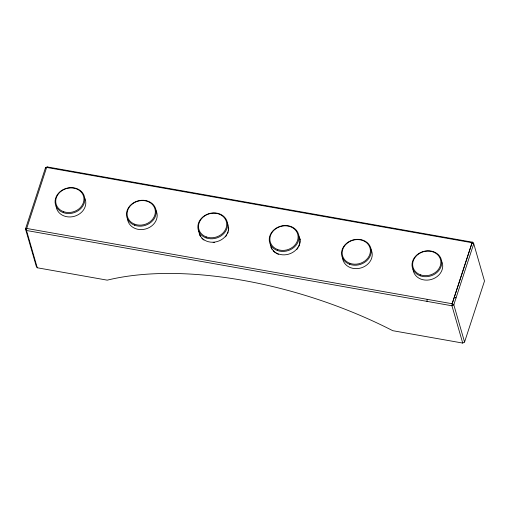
<?xml version="1.0" encoding="UTF-8"?>
<svg xmlns="http://www.w3.org/2000/svg" width="510" height="510" viewBox="0 0 510 510"><rect width="100%" height="100%" fill="white"/><g stroke="black" fill="none" stroke-linecap="round" stroke-linejoin="round"><path stroke-width="0.76" d="M426.978 301.365L427.176 299.332M45.435 167.943L25.5 228.964L36.261 266.252L37.275 267.776L107.234 280.156A252.616 115.285 18.1 0 1 392.77 330.69L462.723 343.071L464.565 342.057L484.5 281.035L473.739 243.748L472.725 242.224L47.277 166.929L45.435 167.943L47.277 166.929M464.565 342.057L453.804 304.77L473.739 243.748L472.088 242.728L46.633 167.433L26.705 228.454L26.514 230.488L37.275 267.776M473.165 243.748L472.725 242.224L472.088 242.734L452.16 303.75L451.962 305.79L462.723 343.071M472.725 242.224L472.088 242.728L452.16 303.756L453.804 304.77L451.962 305.79L26.514 230.488L25.5 228.964L26.705 228.454L452.16 303.75L453.804 304.77M454.391 296.916L456.042 297.929M441.411 260.833A15.032 12.775 -16.1 0 1 431.409 279.448A15.032 12.775 -16.1 0 1 413.017 269.05M370.585 248.772A15.032 12.775 -16.1 0 1 361.303 267.852A15.032 12.775 -16.1 0 1 342.529 257.569M299.727 238.431A15.032 12.775 -16.1 0 1 299.976 239.751M300.046 240.42A15.032 12.775 -16.1 0 1 299.759 243.799M299.587 244.469A15.032 12.775 -16.1 0 1 298.815 246.451M298.12 247.701A15.032 12.775 -16.1 0 1 296.807 249.486M278.524 254.331A15.032 12.775 -16.1 0 1 275.904 253.068M275.311 252.679A15.032 12.775 -16.1 0 1 273.22 250.844M271.989 249.218A15.032 12.775 -16.1 0 1 271.084 247.414M299.67 238.368A15.032 12.775 -16.1 0 1 300.071 239.643M298.637 235.569A15.032 12.775 -16.1 0 1 288.641 254.178A15.032 12.775 -16.1 0 1 270.249 243.78M228.658 227.785A15.032 12.775 -16.1 0 1 228.512 230.494M228.199 231.833A15.032 12.775 -16.1 0 1 227.428 233.816M226.733 235.072A15.032 12.775 -16.1 0 1 225.42 236.85M214.678 242.48A15.032 12.775 -16.1 0 1 213.123 242.607M203.93 240.044A15.032 12.775 -16.1 0 1 201.833 238.208M200.608 236.583A15.032 12.775 -16.1 0 1 199.703 234.785M155.869 210.298A15.032 12.775 -16.1 0 1 145.873 228.913A15.032 12.775 -16.1 0 1 127.481 218.509M84.488 197.663A15.032 12.775 -16.1 0 1 74.486 216.278A15.032 12.775 -16.1 0 1 56.094 205.881M227.256 222.934A15.032 12.775 -16.1 0 1 217.26 241.542A15.032 12.775 -16.1 0 1 198.862 231.145M420.418 274.813A14.28 12.138 -16.1 0 0 440.863 261.598A14.28 12.138 -16.1 0 0 419.003 253.712A14.28 12.138 -16.1 0 0 420.418 274.813M420.195 275.802A15.032 12.775 -16.1 0 0 441.717 261.885A15.032 12.775 -16.1 0 0 418.704 253.585A15.032 12.775 -16.1 0 0 420.195 275.802M349.936 263.338A14.28 12.138 -16.1 0 0 370.381 250.117A14.28 12.138 -16.1 0 0 348.515 242.231A14.28 12.138 -16.1 0 0 349.936 263.338M349.713 264.32A15.032 12.775 -16.1 0 0 371.229 250.404A15.032 12.775 -16.1 0 0 348.222 242.103A15.032 12.775 -16.1 0 0 349.713 264.32M277.65 249.549A14.28 12.138 -16.1 0 0 298.095 236.334A14.28 12.138 -16.1 0 0 276.235 228.448A14.28 12.138 -16.1 0 0 277.65 249.549M277.427 250.531A15.032 12.775 -16.1 0 0 298.949 236.621A15.032 12.775 -16.1 0 0 275.935 228.314A15.032 12.775 -16.1 0 0 277.427 250.531M206.046 237.896A15.032 12.775 -16.1 0 0 227.562 223.986A15.032 12.775 -16.1 0 0 204.548 215.685A15.032 12.775 -16.1 0 0 206.046 237.896M206.269 236.914A14.28 12.138 -16.1 0 0 226.708 223.699A14.28 12.138 -16.1 0 0 204.848 215.813A14.28 12.138 -16.1 0 0 206.269 236.914M134.882 224.279A14.28 12.138 -16.1 0 0 155.327 211.063A14.28 12.138 -16.1 0 0 133.467 203.178A14.28 12.138 -16.1 0 0 134.882 224.279M134.659 225.261A15.032 12.775 -16.1 0 0 156.175 211.35A15.032 12.775 -16.1 0 0 133.167 203.05A15.032 12.775 -16.1 0 0 134.659 225.261M63.501 211.65A14.28 12.138 -16.1 0 0 83.94 198.428A14.28 12.138 -16.1 0 0 62.08 190.542A14.28 12.138 -16.1 0 0 63.501 211.65M63.272 212.632A15.032 12.775 -16.1 0 0 84.794 198.715A15.032 12.775 -16.1 0 0 61.78 190.415A15.032 12.775 -16.1 0 0 63.272 212.632"/></g></svg>
